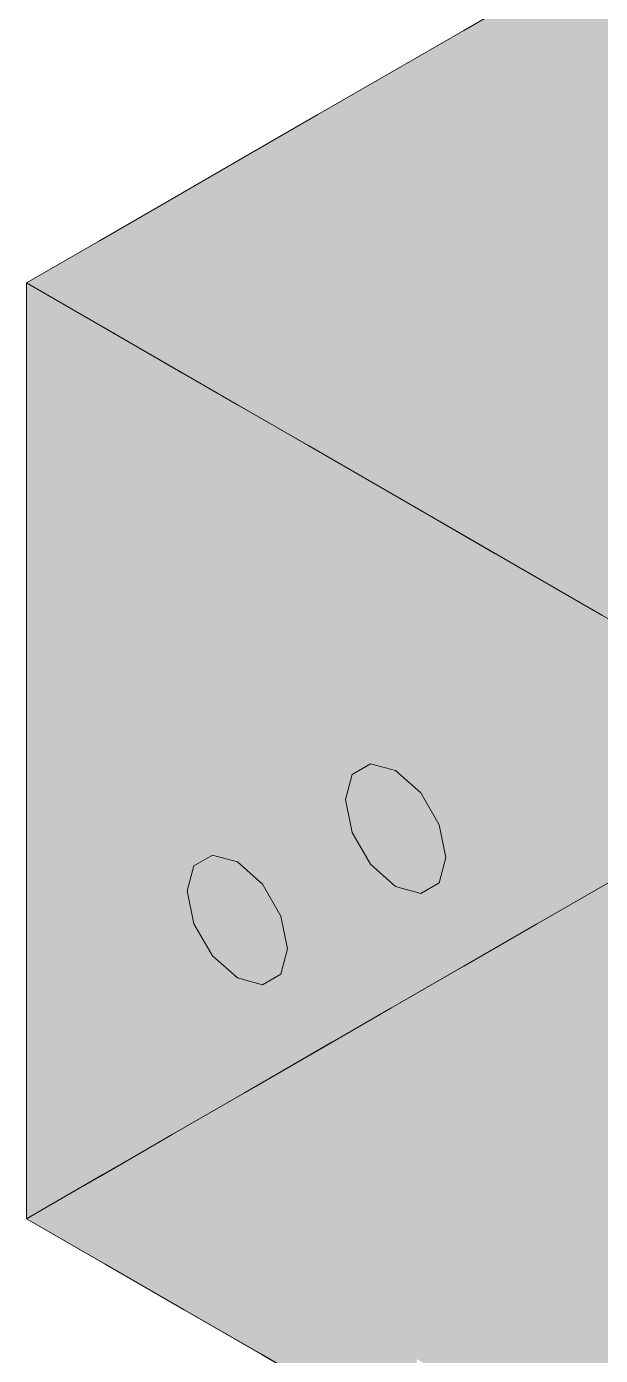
# Model space of a CAD drawing. Header units: metres. Extents: x 349021 to 349543, y 9281040 to 9281959.
# Drawn here: x 349202.5513 to 349202.6456, y 9281042.4502 to 9281042.6684 of the extents above; entities that cross this region are included whole.
import ezdxf

# ---------------------------------------------------------------- set-up
doc = ezdxf.new("R2010")
doc.units = ezdxf.units.M
doc.header["$LTSCALE"] = 0.25
doc.layers.add('ISO-3D', color=7, linetype='CONTINUOUS', lineweight=13)
doc.layers.add('ISO-3D-ARISTAS', color=250, linetype='CONTINUOUS', lineweight=13)

msp = doc.modelspace()

# ---------------------------------------------------------------- linework, layer by layer
at = {"layer": 'ISO-3D', "true_color": 0x7f7e7a}
for points in [[(349202.64705, 9281042.66819), (349202.63508, 9281042.66128), (349202.64705, 9281042.6816), (349202.63508, 9281042.67469)], [(349202.63508, 9281042.66128), (349202.62312, 9281042.65437), (349202.63508, 9281042.67469), (349202.62312, 9281042.66778)], [(349202.62312, 9281042.65437), (349202.61115, 9281042.64746), (349202.62312, 9281042.66778), (349202.61115, 9281042.66087)], [(349202.64705, 9281042.65477), (349202.63508, 9281042.64786), (349202.64705, 9281042.66819), (349202.63508, 9281042.66128)], [(349202.63508, 9281042.64786), (349202.62312, 9281042.64095), (349202.63508, 9281042.66128), (349202.62312, 9281042.65437)], [(349202.61115, 9281042.64746), (349202.59918, 9281042.64055), (349202.61115, 9281042.66087), (349202.59918, 9281042.65396)], [(349202.64705, 9281042.64136), (349202.63508, 9281042.63445), (349202.64705, 9281042.65477), (349202.63508, 9281042.64786)], [(349202.59918, 9281042.64055), (349202.58721, 9281042.63364), (349202.59918, 9281042.65396), (349202.58721, 9281042.64705)], [(349202.62312, 9281042.64095), (349202.61115, 9281042.63405), (349202.62312, 9281042.65437), (349202.61115, 9281042.64746)], [(349202.58721, 9281042.63364), (349202.57525, 9281042.62673), (349202.58721, 9281042.64705), (349202.57525, 9281042.64014)], [(349202.61115, 9281042.63405), (349202.59918, 9281042.62714), (349202.61115, 9281042.64746), (349202.59918, 9281042.64055)], [(349202.63508, 9281042.63445), (349202.62312, 9281042.62754), (349202.63508, 9281042.64786), (349202.62312, 9281042.64095)], [(349202.57525, 9281042.62673), (349202.56328, 9281042.61982), (349202.57525, 9281042.64014), (349202.56328, 9281042.63323)], [(349202.59918, 9281042.62714), (349202.58721, 9281042.62023), (349202.59918, 9281042.64055), (349202.58721, 9281042.63364)], [(349202.62312, 9281042.62754), (349202.61115, 9281042.62063), (349202.62312, 9281042.64095), (349202.61115, 9281042.63405)], [(349202.64705, 9281042.62795), (349202.63508, 9281042.62104), (349202.64705, 9281042.64136), (349202.63508, 9281042.63445)], [(349202.56328, 9281042.61982), (349202.55131, 9281042.61291), (349202.56328, 9281042.63323), (349202.55131, 9281042.62633)], [(349202.58721, 9281042.62023), (349202.57525, 9281042.61332), (349202.58721, 9281042.63364), (349202.57525, 9281042.62673)], [(349202.61115, 9281042.62063), (349202.59918, 9281042.61372), (349202.61115, 9281042.63405), (349202.59918, 9281042.62714)], [(349202.63508, 9281042.62104), (349202.62312, 9281042.61413), (349202.63508, 9281042.63445), (349202.62312, 9281042.62754)], [(349202.57525, 9281042.61332), (349202.56328, 9281042.60641), (349202.57525, 9281042.62673), (349202.56328, 9281042.61982)], [(349202.59918, 9281042.61372), (349202.58721, 9281042.60681), (349202.59918, 9281042.62714), (349202.58721, 9281042.62023)], [(349202.62312, 9281042.61413), (349202.61115, 9281042.60722), (349202.62312, 9281042.62754), (349202.61115, 9281042.62063)], [(349202.64705, 9281042.61366), (349202.63508, 9281042.60675), (349202.64705, 9281042.62795), (349202.63508, 9281042.62104)], [(349202.56328, 9281042.60641), (349202.55131, 9281042.5995), (349202.56328, 9281042.61982), (349202.55131, 9281042.61291)], [(349202.58721, 9281042.60681), (349202.57525, 9281042.59991), (349202.58721, 9281042.62023), (349202.57525, 9281042.61332)], [(349202.61115, 9281042.60722), (349202.59918, 9281042.60031), (349202.61115, 9281042.62063), (349202.59918, 9281042.61372)], [(349202.63508, 9281042.60675), (349202.62312, 9281042.59984), (349202.63508, 9281042.62104), (349202.62312, 9281042.61413)], [(349202.57525, 9281042.59991), (349202.56328, 9281042.593), (349202.57525, 9281042.61332), (349202.56328, 9281042.60641)], [(349202.59918, 9281042.60031), (349202.58721, 9281042.5934), (349202.59918, 9281042.61372), (349202.58721, 9281042.60681)], [(349202.62312, 9281042.59984), (349202.61115, 9281042.59293), (349202.62312, 9281042.61413), (349202.61115, 9281042.60722)], [(349202.64705, 9281042.59938), (349202.63508, 9281042.59247), (349202.64705, 9281042.61366), (349202.63508, 9281042.60675)], [(349202.58721, 9281042.5934), (349202.57525, 9281042.58649), (349202.58721, 9281042.60681), (349202.57525, 9281042.59991)], [(349202.61115, 9281042.59293), (349202.59918, 9281042.58603), (349202.61115, 9281042.60722), (349202.59918, 9281042.60031)], [(349202.63508, 9281042.59247), (349202.62312, 9281042.58556), (349202.63508, 9281042.60675), (349202.62312, 9281042.59984)], [(349202.56328, 9281042.593), (349202.55131, 9281042.58609), (349202.56328, 9281042.60641), (349202.55131, 9281042.5995)], [(349202.59918, 9281042.58603), (349202.58721, 9281042.57912), (349202.59918, 9281042.60031), (349202.58721, 9281042.5934)], [(349202.57525, 9281042.58649), (349202.56328, 9281042.57958), (349202.57525, 9281042.59991), (349202.56328, 9281042.593)], [(349202.62312, 9281042.58556), (349202.61115, 9281042.57865), (349202.62312, 9281042.59984), (349202.61115, 9281042.59293)], [(349202.64705, 9281042.58509), (349202.63508, 9281042.57818), (349202.64705, 9281042.59938), (349202.63508, 9281042.59247)], [(349202.56328, 9281042.57958), (349202.55131, 9281042.57267), (349202.56328, 9281042.593), (349202.55131, 9281042.58609)], [(349202.58721, 9281042.57912), (349202.57525, 9281042.57221), (349202.58721, 9281042.5934), (349202.57525, 9281042.58649)], [(349202.61115, 9281042.57865), (349202.59918, 9281042.57174), (349202.61115, 9281042.59293), (349202.59918, 9281042.58603)], [(349202.63508, 9281042.57818), (349202.62312, 9281042.57127), (349202.63508, 9281042.59247), (349202.62312, 9281042.58556)], [(349202.57525, 9281042.57221), (349202.56328, 9281042.5653), (349202.57525, 9281042.58649), (349202.56328, 9281042.57958)], [(349202.59918, 9281042.57174), (349202.58721, 9281042.56483), (349202.59918, 9281042.58603), (349202.58721, 9281042.57912)], [(349202.62312, 9281042.57127), (349202.61115, 9281042.56436), (349202.62312, 9281042.58556), (349202.61115, 9281042.57865)], [(349202.64705, 9281042.5708), (349202.63508, 9281042.5639), (349202.64705, 9281042.58509), (349202.63508, 9281042.57818)], [(349202.56328, 9281042.5653), (349202.55131, 9281042.55839), (349202.56328, 9281042.57958), (349202.55131, 9281042.57267)], [(349202.58721, 9281042.56483), (349202.57525, 9281042.55792), (349202.58721, 9281042.57912), (349202.57525, 9281042.57221)], [(349202.61115, 9281042.56436), (349202.59918, 9281042.55745), (349202.61115, 9281042.57865), (349202.59918, 9281042.57174)], [(349202.63508, 9281042.5639), (349202.62312, 9281042.55699), (349202.63508, 9281042.57818), (349202.62312, 9281042.57127)], [(349202.57525, 9281042.55792), (349202.56328, 9281042.55101), (349202.57525, 9281042.57221), (349202.56328, 9281042.5653)], [(349202.59918, 9281042.55745), (349202.58721, 9281042.55055), (349202.59918, 9281042.57174), (349202.58721, 9281042.56483)], [(349202.62312, 9281042.55699), (349202.61115, 9281042.55008), (349202.62312, 9281042.57127), (349202.61115, 9281042.56436)], [(349202.64705, 9281042.55652), (349202.63508, 9281042.54961), (349202.64705, 9281042.5708), (349202.63508, 9281042.5639)], [(349202.56328, 9281042.55101), (349202.55131, 9281042.5441), (349202.56328, 9281042.5653), (349202.55131, 9281042.55839)], [(349202.58721, 9281042.55055), (349202.57525, 9281042.54364), (349202.58721, 9281042.56483), (349202.57525, 9281042.55792)], [(349202.61115, 9281042.55008), (349202.59918, 9281042.54317), (349202.61115, 9281042.56436), (349202.59918, 9281042.55745)], [(349202.63508, 9281042.54961), (349202.62312, 9281042.5427), (349202.63508, 9281042.5639), (349202.62312, 9281042.55699)], [(349202.57525, 9281042.54364), (349202.56328, 9281042.53673), (349202.57525, 9281042.55792), (349202.56328, 9281042.55101)], [(349202.59918, 9281042.54317), (349202.58721, 9281042.53626), (349202.59918, 9281042.55745), (349202.58721, 9281042.55055)], [(349202.62312, 9281042.5427), (349202.61115, 9281042.53579), (349202.62312, 9281042.55699), (349202.61115, 9281042.55008)], [(349202.64705, 9281042.54223), (349202.63508, 9281042.53532), (349202.64705, 9281042.55652), (349202.63508, 9281042.54961)], [(349202.56328, 9281042.53673), (349202.55131, 9281042.52982), (349202.56328, 9281042.55101), (349202.55131, 9281042.5441)], [(349202.58721, 9281042.53626), (349202.57525, 9281042.52935), (349202.58721, 9281042.55055), (349202.57525, 9281042.54364)], [(349202.61115, 9281042.53579), (349202.59918, 9281042.52888), (349202.61115, 9281042.55008), (349202.59918, 9281042.54317)], [(349202.63508, 9281042.53532), (349202.62312, 9281042.52842), (349202.63508, 9281042.54961), (349202.62312, 9281042.5427)], [(349202.57525, 9281042.52935), (349202.56328, 9281042.52244), (349202.57525, 9281042.54364), (349202.56328, 9281042.53673)], [(349202.59918, 9281042.52888), (349202.58721, 9281042.52197), (349202.59918, 9281042.54317), (349202.58721, 9281042.53626)], [(349202.62312, 9281042.52842), (349202.61115, 9281042.52151), (349202.62312, 9281042.5427), (349202.61115, 9281042.53579)], [(349202.64705, 9281042.52795), (349202.63508, 9281042.52104), (349202.64705, 9281042.54223), (349202.63508, 9281042.53532)], [(349202.56328, 9281042.52244), (349202.55131, 9281042.51553), (349202.56328, 9281042.53673), (349202.55131, 9281042.52982)], [(349202.58721, 9281042.52197), (349202.57525, 9281042.51506), (349202.58721, 9281042.53626), (349202.57525, 9281042.52935)], [(349202.61115, 9281042.52151), (349202.59918, 9281042.5146), (349202.61115, 9281042.53579), (349202.59918, 9281042.52888)], [(349202.63508, 9281042.52104), (349202.62312, 9281042.51413), (349202.63508, 9281042.53532), (349202.62312, 9281042.52842)], [(349202.57525, 9281042.51506), (349202.56328, 9281042.50816), (349202.57525, 9281042.52935), (349202.56328, 9281042.52244)], [(349202.59918, 9281042.5146), (349202.58721, 9281042.50769), (349202.59918, 9281042.52888), (349202.58721, 9281042.52197)], [(349202.62312, 9281042.51413), (349202.61115, 9281042.50722), (349202.62312, 9281042.52842), (349202.61115, 9281042.52151)], [(349202.56328, 9281042.50816), (349202.55131, 9281042.50125), (349202.56328, 9281042.52244), (349202.55131, 9281042.51553)], [(349202.58721, 9281042.50769), (349202.57525, 9281042.50078), (349202.58721, 9281042.52197), (349202.57525, 9281042.51506)], [(349202.61115, 9281042.50722), (349202.59918, 9281042.50031), (349202.61115, 9281042.52151), (349202.59918, 9281042.5146)], [(349202.57525, 9281042.50078), (349202.56328, 9281042.49387), (349202.57525, 9281042.51506), (349202.56328, 9281042.50816)], [(349202.59918, 9281042.50031), (349202.58721, 9281042.4934), (349202.59918, 9281042.5146), (349202.58721, 9281042.50769)], [(349202.56328, 9281042.49387), (349202.55131, 9281042.48696), (349202.56328, 9281042.50816), (349202.55131, 9281042.50125)], [(349202.58721, 9281042.4934), (349202.57525, 9281042.48649), (349202.58721, 9281042.50769), (349202.57525, 9281042.50078)], [(349202.57525, 9281042.48649), (349202.56328, 9281042.47958), (349202.57525, 9281042.50078), (349202.56328, 9281042.49387)], [(349202.56328, 9281042.47958), (349202.55131, 9281042.47267), (349202.56328, 9281042.49387), (349202.55131, 9281042.48696)]]:
    msp.add_solid(points, dxfattribs=at)
at = {"layer": 'ISO-3D', "true_color": 0x9e9c96}
for points in [[(349202.64705, 9281042.6816), (349202.6586, 9281042.67493), (349202.63508, 9281042.67469), (349202.64663, 9281042.66802)], [(349202.63508, 9281042.67469), (349202.64663, 9281042.66802), (349202.62312, 9281042.66778), (349202.63466, 9281042.66111)], [(349202.62312, 9281042.66778), (349202.63466, 9281042.66111), (349202.61115, 9281042.66087), (349202.6227, 9281042.6542)], [(349202.64663, 9281042.66802), (349202.65818, 9281042.66136), (349202.63466, 9281042.66111), (349202.64621, 9281042.65445)], [(349202.63466, 9281042.66111), (349202.64621, 9281042.65445), (349202.6227, 9281042.6542), (349202.63424, 9281042.64754)], [(349202.61115, 9281042.66087), (349202.6227, 9281042.6542), (349202.59918, 9281042.65396), (349202.61073, 9281042.64729)], [(349202.59918, 9281042.65396), (349202.61073, 9281042.64729), (349202.58721, 9281042.64705), (349202.59876, 9281042.64039)], [(349202.6227, 9281042.6542), (349202.63424, 9281042.64754), (349202.61073, 9281042.64729), (349202.62228, 9281042.64063)], [(349202.64621, 9281042.65445), (349202.65776, 9281042.64778), (349202.63424, 9281042.64754), (349202.64579, 9281042.64087)], [(349202.58721, 9281042.64705), (349202.59876, 9281042.64039), (349202.57525, 9281042.64014), (349202.58679, 9281042.63348)], [(349202.61073, 9281042.64729), (349202.62228, 9281042.64063), (349202.59876, 9281042.64039), (349202.61031, 9281042.63372)], [(349202.63424, 9281042.64754), (349202.64579, 9281042.64087), (349202.62228, 9281042.64063), (349202.63382, 9281042.63396)], [(349202.57525, 9281042.64014), (349202.58679, 9281042.63348), (349202.56328, 9281042.63323), (349202.57483, 9281042.62657)], [(349202.59876, 9281042.64039), (349202.61031, 9281042.63372), (349202.58679, 9281042.63348), (349202.59834, 9281042.62681)], [(349202.62228, 9281042.64063), (349202.63382, 9281042.63396), (349202.61031, 9281042.63372), (349202.62186, 9281042.62705)], [(349202.64579, 9281042.64087), (349202.65734, 9281042.6342), (349202.63382, 9281042.63396), (349202.64537, 9281042.62729)], [(349202.56328, 9281042.63323), (349202.57483, 9281042.62657), (349202.55131, 9281042.62633), (349202.56286, 9281042.61966)], [(349202.58679, 9281042.63348), (349202.59834, 9281042.62681), (349202.57483, 9281042.62657), (349202.58637, 9281042.6199)], [(349202.61031, 9281042.63372), (349202.62186, 9281042.62705), (349202.59834, 9281042.62681), (349202.60989, 9281042.62014)], [(349202.63382, 9281042.63396), (349202.64537, 9281042.62729), (349202.62186, 9281042.62705), (349202.6334, 9281042.62039)], [(349202.65734, 9281042.6342), (349202.66888, 9281042.62754), (349202.64537, 9281042.62729), (349202.65692, 9281042.62063)], [(349202.57483, 9281042.62657), (349202.58637, 9281042.6199), (349202.56286, 9281042.61966), (349202.57441, 9281042.61299)], [(349202.59834, 9281042.62681), (349202.60989, 9281042.62014), (349202.58637, 9281042.6199), (349202.59792, 9281042.61323)], [(349202.62186, 9281042.62705), (349202.6334, 9281042.62039), (349202.60989, 9281042.62014), (349202.62144, 9281042.61348)], [(349202.64537, 9281042.62729), (349202.65692, 9281042.62063), (349202.6334, 9281042.62039), (349202.64495, 9281042.61372)], [(349202.58637, 9281042.6199), (349202.59792, 9281042.61323), (349202.57441, 9281042.61299), (349202.58595, 9281042.60632)], [(349202.60989, 9281042.62014), (349202.62144, 9281042.61348), (349202.59792, 9281042.61323), (349202.60947, 9281042.60657)], [(349202.6334, 9281042.62039), (349202.64495, 9281042.61372), (349202.62144, 9281042.61348), (349202.63298, 9281042.60681)], [(349202.65692, 9281042.62063), (349202.66846, 9281042.61396), (349202.64495, 9281042.61372), (349202.6565, 9281042.60705)], [(349202.59792, 9281042.61323), (349202.60947, 9281042.60657), (349202.58595, 9281042.60632), (349202.5975, 9281042.59966)], [(349202.62144, 9281042.61348), (349202.63298, 9281042.60681), (349202.60947, 9281042.60657), (349202.62102, 9281042.5999)], [(349202.64495, 9281042.61372), (349202.6565, 9281042.60705), (349202.63298, 9281042.60681), (349202.64453, 9281042.60014)], [(349202.60947, 9281042.60657), (349202.62102, 9281042.5999), (349202.5975, 9281042.59966), (349202.60905, 9281042.59299)], [(349202.63298, 9281042.60681), (349202.64453, 9281042.60014), (349202.62102, 9281042.5999), (349202.63256, 9281042.59323)], [(349202.6565, 9281042.60705), (349202.66909, 9281042.59978), (349202.64453, 9281042.60014), (349202.65713, 9281042.59287)], [(349202.64453, 9281042.60014), (349202.65713, 9281042.59287), (349202.63256, 9281042.59323), (349202.64516, 9281042.58596)], [(349202.62102, 9281042.5999), (349202.63256, 9281042.59323), (349202.60905, 9281042.59299), (349202.6206, 9281042.58632)], [(349202.63256, 9281042.59323), (349202.64516, 9281042.58596), (349202.6206, 9281042.58632), (349202.63319, 9281042.57905)], [(349202.65713, 9281042.59287), (349202.66972, 9281042.5856), (349202.64516, 9281042.58596), (349202.65776, 9281042.57869)], [(349202.64516, 9281042.58596), (349202.65776, 9281042.57869), (349202.63319, 9281042.57905), (349202.64579, 9281042.57178)], [(349202.65163, 9281042.53059), (349202.66453, 9281042.52315), (349202.63909, 9281042.52335), (349202.65199, 9281042.51591)], [(349202.63909, 9281042.52335), (349202.65199, 9281042.51591), (349202.62655, 9281042.51611), (349202.63945, 9281042.50867)], [(349202.62655, 9281042.51611), (349202.63945, 9281042.50867), (349202.61401, 9281042.50887), (349202.62691, 9281042.50143)], [(349202.65199, 9281042.51591), (349202.66489, 9281042.50846), (349202.63945, 9281042.50867), (349202.65235, 9281042.50122)], [(349202.61401, 9281042.50887), (349202.62691, 9281042.50143), (349202.60147, 9281042.50164), (349202.61437, 9281042.49419)], [(349202.63945, 9281042.50867), (349202.65235, 9281042.50122), (349202.62691, 9281042.50143), (349202.63981, 9281042.49398)], [(349202.60147, 9281042.50164), (349202.61437, 9281042.49419), (349202.58893, 9281042.49439), (349202.60183, 9281042.48695)], [(349202.62691, 9281042.50143), (349202.63981, 9281042.49398), (349202.61437, 9281042.49419), (349202.62727, 9281042.48674)], [(349202.65235, 9281042.50122), (349202.66525, 9281042.49378), (349202.63981, 9281042.49398), (349202.65271, 9281042.48654)], [(349202.58893, 9281042.49439), (349202.60183, 9281042.48695), (349202.57639, 9281042.48715), (349202.58929, 9281042.47971)], [(349202.61437, 9281042.49419), (349202.62727, 9281042.48674), (349202.60183, 9281042.48695), (349202.61473, 9281042.4795)], [(349202.63981, 9281042.49398), (349202.65271, 9281042.48654), (349202.62727, 9281042.48674), (349202.64017, 9281042.4793)], [(349202.57639, 9281042.48715), (349202.58929, 9281042.47971), (349202.56385, 9281042.47991), (349202.57675, 9281042.47247)], [(349202.60183, 9281042.48695), (349202.61473, 9281042.4795), (349202.58929, 9281042.47971), (349202.60219, 9281042.47226)], [(349202.62727, 9281042.48674), (349202.64017, 9281042.4793), (349202.61473, 9281042.4795), (349202.62763, 9281042.47206)], [(349202.65271, 9281042.48654), (349202.66561, 9281042.47909), (349202.64017, 9281042.4793), (349202.65307, 9281042.47185)], [(349202.56385, 9281042.47991), (349202.57675, 9281042.47247), (349202.55131, 9281042.47267), (349202.56421, 9281042.46523)], [(349202.58929, 9281042.47971), (349202.60219, 9281042.47226), (349202.57675, 9281042.47247), (349202.58965, 9281042.46502)], [(349202.61473, 9281042.4795), (349202.62763, 9281042.47206), (349202.60219, 9281042.47226), (349202.61509, 9281042.46482)], [(349202.64017, 9281042.4793), (349202.65307, 9281042.47185), (349202.62763, 9281042.47206), (349202.64053, 9281042.46461)], [(349202.57675, 9281042.47247), (349202.58965, 9281042.46502), (349202.56421, 9281042.46523), (349202.57711, 9281042.45778)], [(349202.60219, 9281042.47226), (349202.61509, 9281042.46482), (349202.58965, 9281042.46502), (349202.60255, 9281042.45758)], [(349202.62763, 9281042.47206), (349202.64053, 9281042.46461), (349202.61509, 9281042.46482), (349202.62798, 9281042.45737)], [(349202.65307, 9281042.47185), (349202.66596, 9281042.4644), (349202.64053, 9281042.46461), (349202.65342, 9281042.45716)], [(349202.58965, 9281042.46502), (349202.60255, 9281042.45758), (349202.57711, 9281042.45778), (349202.59001, 9281042.45034)], [(349202.61509, 9281042.46482), (349202.62798, 9281042.45737), (349202.60255, 9281042.45758), (349202.61544, 9281042.45013)], [(349202.64053, 9281042.46461), (349202.65342, 9281042.45716), (349202.62798, 9281042.45737), (349202.64088, 9281042.44992)], [(349202.60255, 9281042.45758), (349202.61544, 9281042.45013), (349202.59001, 9281042.45034), (349202.6029, 9281042.44289)], [(349202.62798, 9281042.45737), (349202.64088, 9281042.44992), (349202.61544, 9281042.45013), (349202.62834, 9281042.44268)], [(349202.65342, 9281042.45716), (349202.66632, 9281042.44972), (349202.64088, 9281042.44992), (349202.65378, 9281042.44248)]]:
    msp.add_solid(points, dxfattribs=at)
at = {"layer": 'ISO-3D', "true_color": 0xafa288}
for points in [[(349202.55131, 9281042.61291), (349202.56413, 9281042.60551), (349202.55131, 9281042.62633), (349202.56413, 9281042.61892)], [(349202.56413, 9281042.60551), (349202.57695, 9281042.59811), (349202.56413, 9281042.61892), (349202.57695, 9281042.61152)], [(349202.55131, 9281042.5995), (349202.56413, 9281042.5921), (349202.55131, 9281042.61291), (349202.56413, 9281042.60551)], [(349202.57695, 9281042.59811), (349202.58977, 9281042.59071), (349202.57695, 9281042.61152), (349202.58977, 9281042.60412)], [(349202.56413, 9281042.5921), (349202.57695, 9281042.5847), (349202.56413, 9281042.60551), (349202.57695, 9281042.59811)], [(349202.58977, 9281042.59071), (349202.60259, 9281042.58331), (349202.58977, 9281042.60412), (349202.60259, 9281042.59672)], [(349202.55131, 9281042.58609), (349202.56413, 9281042.57869), (349202.55131, 9281042.5995), (349202.56413, 9281042.5921)], [(349202.57695, 9281042.5847), (349202.58977, 9281042.57729), (349202.57695, 9281042.59811), (349202.58977, 9281042.59071)], [(349202.60259, 9281042.58331), (349202.61541, 9281042.5759), (349202.60259, 9281042.59672), (349202.61541, 9281042.58932)], [(349202.56413, 9281042.57869), (349202.57695, 9281042.57128), (349202.56413, 9281042.5921), (349202.57695, 9281042.5847)], [(349202.58977, 9281042.57729), (349202.60259, 9281042.56989), (349202.58977, 9281042.59071), (349202.60259, 9281042.58331)], [(349202.61541, 9281042.5759), (349202.62823, 9281042.5685), (349202.61541, 9281042.58932), (349202.62823, 9281042.58191)], [(349202.55131, 9281042.57267), (349202.56413, 9281042.56527), (349202.55131, 9281042.58609), (349202.56413, 9281042.57869)], [(349202.57695, 9281042.57128), (349202.58977, 9281042.56388), (349202.57695, 9281042.5847), (349202.58977, 9281042.57729)], [(349202.60259, 9281042.56989), (349202.61541, 9281042.56249), (349202.60259, 9281042.58331), (349202.61541, 9281042.5759)], [(349202.62823, 9281042.5685), (349202.64106, 9281042.5611), (349202.62823, 9281042.58191), (349202.64106, 9281042.57451)], [(349202.56413, 9281042.56527), (349202.57695, 9281042.55787), (349202.56413, 9281042.57869), (349202.57695, 9281042.57128)], [(349202.58977, 9281042.56388), (349202.60259, 9281042.55648), (349202.58977, 9281042.57729), (349202.60259, 9281042.56989)], [(349202.61541, 9281042.56249), (349202.62823, 9281042.55509), (349202.61541, 9281042.5759), (349202.62823, 9281042.5685)], [(349202.64106, 9281042.5611), (349202.65388, 9281042.5537), (349202.64106, 9281042.57451), (349202.65388, 9281042.56711)], [(349202.55131, 9281042.56457), (349202.56413, 9281042.55717), (349202.55131, 9281042.57267), (349202.56413, 9281042.56527)], [(349202.57695, 9281042.55787), (349202.58977, 9281042.55047), (349202.57695, 9281042.57128), (349202.58977, 9281042.56388)], [(349202.60259, 9281042.55648), (349202.61541, 9281042.54908), (349202.60259, 9281042.56989), (349202.61541, 9281042.56249)], [(349202.62823, 9281042.55509), (349202.64106, 9281042.54769), (349202.62823, 9281042.5685), (349202.64106, 9281042.5611)], [(349202.56413, 9281042.55717), (349202.57695, 9281042.54977), (349202.56413, 9281042.56527), (349202.57695, 9281042.55787)], [(349202.55131, 9281042.55647), (349202.56413, 9281042.54907), (349202.55131, 9281042.56457), (349202.56413, 9281042.55717)], [(349202.58977, 9281042.55047), (349202.60259, 9281042.54307), (349202.58977, 9281042.56388), (349202.60259, 9281042.55648)], [(349202.61541, 9281042.54908), (349202.62823, 9281042.54168), (349202.61541, 9281042.56249), (349202.62823, 9281042.55509)], [(349202.64106, 9281042.54769), (349202.65388, 9281042.54029), (349202.64106, 9281042.5611), (349202.65388, 9281042.5537)], [(349202.55131, 9281042.54251), (349202.56413, 9281042.53511), (349202.55131, 9281042.55647), (349202.56413, 9281042.54907)], [(349202.56413, 9281042.54907), (349202.57695, 9281042.54167), (349202.56413, 9281042.55717), (349202.57695, 9281042.54977)], [(349202.57695, 9281042.54977), (349202.58977, 9281042.54237), (349202.57695, 9281042.55787), (349202.58977, 9281042.55047)], [(349202.60259, 9281042.54307), (349202.61541, 9281042.53567), (349202.60259, 9281042.55648), (349202.61541, 9281042.54908)], [(349202.62823, 9281042.54168), (349202.64106, 9281042.53428), (349202.62823, 9281042.55509), (349202.64106, 9281042.54769)], [(349202.58977, 9281042.54237), (349202.60259, 9281042.53497), (349202.58977, 9281042.55047), (349202.60259, 9281042.54307)], [(349202.56413, 9281042.53511), (349202.57695, 9281042.5277), (349202.56413, 9281042.54907), (349202.57695, 9281042.54167)], [(349202.57695, 9281042.54167), (349202.58977, 9281042.53427), (349202.57695, 9281042.54977), (349202.58977, 9281042.54237)], [(349202.61541, 9281042.53567), (349202.62823, 9281042.52826), (349202.61541, 9281042.54908), (349202.62823, 9281042.54168)], [(349202.64106, 9281042.53428), (349202.65388, 9281042.52687), (349202.64106, 9281042.54769), (349202.65388, 9281042.54029)], [(349202.55131, 9281042.52854), (349202.56413, 9281042.52114), (349202.55131, 9281042.54251), (349202.56413, 9281042.53511)], [(349202.57695, 9281042.5277), (349202.58977, 9281042.5203), (349202.57695, 9281042.54167), (349202.58977, 9281042.53427)], [(349202.58977, 9281042.53427), (349202.60259, 9281042.52687), (349202.58977, 9281042.54237), (349202.60259, 9281042.53497)], [(349202.60259, 9281042.53497), (349202.61541, 9281042.52757), (349202.60259, 9281042.54307), (349202.61541, 9281042.53567)], [(349202.62823, 9281042.52826), (349202.64106, 9281042.52086), (349202.62823, 9281042.54168), (349202.64106, 9281042.53428)], [(349202.56413, 9281042.52114), (349202.57695, 9281042.51374), (349202.56413, 9281042.53511), (349202.57695, 9281042.5277)], [(349202.60259, 9281042.52687), (349202.61541, 9281042.51947), (349202.60259, 9281042.53497), (349202.61541, 9281042.52757)], [(349202.61541, 9281042.52757), (349202.62823, 9281042.52016), (349202.61541, 9281042.53567), (349202.62823, 9281042.52826)], [(349202.58977, 9281042.5203), (349202.60259, 9281042.5129), (349202.58977, 9281042.53427), (349202.60259, 9281042.52687)], [(349202.64106, 9281042.52086), (349202.65388, 9281042.51346), (349202.64106, 9281042.53428), (349202.65388, 9281042.52687)], [(349202.55131, 9281042.51457), (349202.56413, 9281042.50717), (349202.55131, 9281042.52854), (349202.56413, 9281042.52114)], [(349202.62823, 9281042.52016), (349202.64106, 9281042.51276), (349202.62823, 9281042.52826), (349202.64106, 9281042.52086)], [(349202.57695, 9281042.51374), (349202.58977, 9281042.50634), (349202.57695, 9281042.5277), (349202.58977, 9281042.5203)], [(349202.60259, 9281042.5129), (349202.61541, 9281042.5055), (349202.60259, 9281042.52687), (349202.61541, 9281042.51947)], [(349202.61541, 9281042.51947), (349202.62823, 9281042.51206), (349202.61541, 9281042.52757), (349202.62823, 9281042.52016)], [(349202.56413, 9281042.50717), (349202.57695, 9281042.49977), (349202.56413, 9281042.52114), (349202.57695, 9281042.51374)], [(349202.58977, 9281042.50634), (349202.60259, 9281042.49893), (349202.58977, 9281042.5203), (349202.60259, 9281042.5129)], [(349202.61541, 9281042.5055), (349202.62823, 9281042.4981), (349202.61541, 9281042.51947), (349202.62823, 9281042.51206)], [(349202.62823, 9281042.51206), (349202.64106, 9281042.50466), (349202.62823, 9281042.52016), (349202.64106, 9281042.51276)], [(349202.64106, 9281042.51276), (349202.65388, 9281042.50536), (349202.64106, 9281042.52086), (349202.65388, 9281042.51346)], [(349202.55131, 9281042.50061), (349202.56413, 9281042.49321), (349202.55131, 9281042.51457), (349202.56413, 9281042.50717)], [(349202.57695, 9281042.49977), (349202.58977, 9281042.49237), (349202.57695, 9281042.51374), (349202.58977, 9281042.50634)], [(349202.60259, 9281042.49893), (349202.61541, 9281042.49153), (349202.60259, 9281042.5129), (349202.61541, 9281042.5055)], [(349202.64106, 9281042.50466), (349202.65388, 9281042.49726), (349202.64106, 9281042.51276), (349202.65388, 9281042.50536)], [(349202.62823, 9281042.4981), (349202.64106, 9281042.4907), (349202.62823, 9281042.51206), (349202.64106, 9281042.50466)], [(349202.56413, 9281042.49321), (349202.57695, 9281042.4858), (349202.56413, 9281042.50717), (349202.57695, 9281042.49977)], [(349202.58977, 9281042.49237), (349202.60259, 9281042.48497), (349202.58977, 9281042.50634), (349202.60259, 9281042.49893)], [(349202.61541, 9281042.49153), (349202.62823, 9281042.48413), (349202.61541, 9281042.5055), (349202.62823, 9281042.4981)], [(349202.64106, 9281042.4907), (349202.65388, 9281042.48329), (349202.64106, 9281042.50466), (349202.65388, 9281042.49726)], [(349202.55131, 9281042.48664), (349202.56413, 9281042.47924), (349202.55131, 9281042.50061), (349202.56413, 9281042.49321)], [(349202.57695, 9281042.4858), (349202.58977, 9281042.4784), (349202.57695, 9281042.49977), (349202.58977, 9281042.49237)], [(349202.60259, 9281042.48497), (349202.61541, 9281042.47757), (349202.60259, 9281042.49893), (349202.61541, 9281042.49153)], [(349202.62823, 9281042.48413), (349202.64106, 9281042.47673), (349202.62823, 9281042.4981), (349202.64106, 9281042.4907)], [(349202.56413, 9281042.47924), (349202.57695, 9281042.47184), (349202.56413, 9281042.49321), (349202.57695, 9281042.4858)], [(349202.58977, 9281042.4784), (349202.60259, 9281042.471), (349202.58977, 9281042.49237), (349202.60259, 9281042.48497)], [(349202.61541, 9281042.47757), (349202.62823, 9281042.47016), (349202.61541, 9281042.49153), (349202.62823, 9281042.48413)], [(349202.64106, 9281042.47673), (349202.65388, 9281042.46933), (349202.64106, 9281042.4907), (349202.65388, 9281042.48329)], [(349202.55131, 9281042.47267), (349202.56413, 9281042.46527), (349202.55131, 9281042.48664), (349202.56413, 9281042.47924)], [(349202.57695, 9281042.47184), (349202.58977, 9281042.46444), (349202.57695, 9281042.4858), (349202.58977, 9281042.4784)], [(349202.60259, 9281042.471), (349202.61541, 9281042.4636), (349202.60259, 9281042.48497), (349202.61541, 9281042.47757)], [(349202.62823, 9281042.47016), (349202.64106, 9281042.46276), (349202.62823, 9281042.48413), (349202.64106, 9281042.47673)], [(349202.56413, 9281042.46527), (349202.57695, 9281042.45787), (349202.56413, 9281042.47924), (349202.57695, 9281042.47184)], [(349202.58977, 9281042.46444), (349202.60259, 9281042.45703), (349202.58977, 9281042.4784), (349202.60259, 9281042.471)], [(349202.61541, 9281042.4636), (349202.62823, 9281042.4562), (349202.61541, 9281042.47757), (349202.62823, 9281042.47016)], [(349202.64106, 9281042.46276), (349202.65388, 9281042.45536), (349202.64106, 9281042.47673), (349202.65388, 9281042.46933)], [(349202.57695, 9281042.45787), (349202.58977, 9281042.45047), (349202.57695, 9281042.47184), (349202.58977, 9281042.46444)], [(349202.60259, 9281042.45703), (349202.61541, 9281042.44963), (349202.60259, 9281042.471), (349202.61541, 9281042.4636)], [(349202.62823, 9281042.4562), (349202.64106, 9281042.4488), (349202.62823, 9281042.47016), (349202.64106, 9281042.46276)], [(349202.58977, 9281042.45047), (349202.60259, 9281042.44307), (349202.58977, 9281042.46444), (349202.60259, 9281042.45703)], [(349202.61541, 9281042.44963), (349202.62823, 9281042.44223), (349202.61541, 9281042.4636), (349202.62823, 9281042.4562)], [(349202.64106, 9281042.4488), (349202.65388, 9281042.44139), (349202.64106, 9281042.46276), (349202.65388, 9281042.45536)], [(349202.60259, 9281042.44307), (349202.61541, 9281042.43567), (349202.60259, 9281042.45703), (349202.61541, 9281042.44963)], [(349202.62823, 9281042.44223), (349202.64106, 9281042.43483), (349202.62823, 9281042.4562), (349202.64106, 9281042.4488)]]:
    msp.add_solid(points, dxfattribs=at)
at = {"layer": 'ISO-3D', "true_color": 0x583825}
for points in [[(349202.60369, 9281042.54149), (349202.60479, 9281042.54561), (349202.57771, 9281042.52649), (349202.57881, 9281042.53061)], [(349202.62018, 9281042.53196), (349202.61908, 9281042.52784), (349202.5942, 9281042.51696), (349202.5931, 9281042.51284)]]:
    msp.add_solid(points, dxfattribs=at)
at = {"layer": 'ISO-3D', "true_color": 0x603d28}
for points in [[(349202.60479, 9281042.54561), (349202.60781, 9281042.54736), (349202.57881, 9281042.53061), (349202.58183, 9281042.53236)], [(349202.61908, 9281042.52784), (349202.61606, 9281042.52609), (349202.5931, 9281042.51284), (349202.59008, 9281042.51109)]]:
    msp.add_solid(points, dxfattribs=at)
at = {"layer": 'ISO-3D', "true_color": 0x754a31}
for points in [[(349202.60781, 9281042.54736), (349202.61194, 9281042.54625), (349202.58183, 9281042.53236), (349202.58595, 9281042.53125)], [(349202.61606, 9281042.52609), (349202.61194, 9281042.5272), (349202.59008, 9281042.51109), (349202.58595, 9281042.5122)]]:
    msp.add_solid(points, dxfattribs=at)
at = {"layer": 'ISO-3D', "true_color": 0x7f5135}
for points in [[(349202.61194, 9281042.54625), (349202.61606, 9281042.54259), (349202.58595, 9281042.53125), (349202.59008, 9281042.52759)], [(349202.61194, 9281042.5272), (349202.60781, 9281042.53086), (349202.58595, 9281042.5122), (349202.58183, 9281042.51586)]]:
    msp.add_solid(points, dxfattribs=at)
at = {"layer": 'ISO-3D', "true_color": 0x6f472f}
for points in [[(349202.61194, 9281042.53672), (349202.60369, 9281042.54149), (349202.60479, 9281042.54561)], [(349202.61194, 9281042.53672), (349202.60479, 9281042.54561), (349202.60781, 9281042.54736)], [(349202.61194, 9281042.53672), (349202.60781, 9281042.54736), (349202.61194, 9281042.54625)], [(349202.61194, 9281042.53672), (349202.61194, 9281042.54625), (349202.61606, 9281042.54259)], [(349202.61194, 9281042.53672), (349202.60479, 9281042.53609), (349202.60369, 9281042.54149)], [(349202.61194, 9281042.53672), (349202.61606, 9281042.54259), (349202.61908, 9281042.53736)], [(349202.61194, 9281042.53672), (349202.60781, 9281042.53086), (349202.60479, 9281042.53609)], [(349202.61194, 9281042.53672), (349202.61194, 9281042.5272), (349202.60781, 9281042.53086)], [(349202.61194, 9281042.53672), (349202.61908, 9281042.53736), (349202.62018, 9281042.53196)], [(349202.61194, 9281042.53672), (349202.61606, 9281042.52609), (349202.61194, 9281042.5272)], [(349202.61194, 9281042.53672), (349202.61908, 9281042.52784), (349202.61606, 9281042.52609)], [(349202.61194, 9281042.53672), (349202.62018, 9281042.53196), (349202.61908, 9281042.52784)], [(349202.58595, 9281042.52172), (349202.57881, 9281042.53061), (349202.58183, 9281042.53236)], [(349202.58595, 9281042.52172), (349202.58183, 9281042.53236), (349202.58595, 9281042.53125)], [(349202.58595, 9281042.52172), (349202.57771, 9281042.52649), (349202.57881, 9281042.53061)], [(349202.58595, 9281042.52172), (349202.58595, 9281042.53125), (349202.59008, 9281042.52759)], [(349202.58595, 9281042.52172), (349202.57881, 9281042.52109), (349202.57771, 9281042.52649)], [(349202.58595, 9281042.52172), (349202.59008, 9281042.52759), (349202.5931, 9281042.52236)], [(349202.58595, 9281042.52172), (349202.58183, 9281042.51586), (349202.57881, 9281042.52109)], [(349202.58595, 9281042.52172), (349202.58595, 9281042.5122), (349202.58183, 9281042.51586)], [(349202.58595, 9281042.52172), (349202.5931, 9281042.52236), (349202.5942, 9281042.51696)], [(349202.58595, 9281042.52172), (349202.59008, 9281042.51109), (349202.58595, 9281042.5122)], [(349202.58595, 9281042.52172), (349202.5931, 9281042.51284), (349202.59008, 9281042.51109)], [(349202.58595, 9281042.52172), (349202.5942, 9281042.51696), (349202.5931, 9281042.51284)]]:
    msp.add_solid(points, dxfattribs=at)
at = {"layer": 'ISO-3D', "true_color": 0x6e462e}
for points in [[(349202.60479, 9281042.53609), (349202.60369, 9281042.54149), (349202.57881, 9281042.52109), (349202.57771, 9281042.52649)], [(349202.61908, 9281042.53736), (349202.62018, 9281042.53196), (349202.5931, 9281042.52236), (349202.5942, 9281042.51696)]]:
    msp.add_solid(points, dxfattribs=at)
at = {"layer": 'ISO-3D', "true_color": 0x7d5034}
for points in [[(349202.61606, 9281042.54259), (349202.61908, 9281042.53736), (349202.59008, 9281042.52759), (349202.5931, 9281042.52236)], [(349202.60781, 9281042.53086), (349202.60479, 9281042.53609), (349202.58183, 9281042.51586), (349202.57881, 9281042.52109)]]:
    msp.add_solid(points, dxfattribs=at)
at = {"layer": 'ISO-3D-ARISTAS', "color": 250}
for p, q in [((349202.62312, 9281042.66778), (349202.63508, 9281042.67469)), ((349202.62312, 9281042.66778), (349202.63508, 9281042.67469)), ((349202.61115, 9281042.66087), (349202.62312, 9281042.66778)), ((349202.61115, 9281042.66087), (349202.62312, 9281042.66778)), ((349202.59918, 9281042.65396), (349202.61115, 9281042.66087)), ((349202.59918, 9281042.65396), (349202.61115, 9281042.66087)), ((349202.58721, 9281042.64705), (349202.59918, 9281042.65396)), ((349202.58721, 9281042.64705), (349202.59918, 9281042.65396)), ((349202.57525, 9281042.64014), (349202.58721, 9281042.64705)), ((349202.57525, 9281042.64014), (349202.58721, 9281042.64705)), ((349202.56328, 9281042.63323), (349202.57525, 9281042.64014)), ((349202.56328, 9281042.63323), (349202.57525, 9281042.64014)), ((349202.55131, 9281042.62633), (349202.56328, 9281042.63323)), ((349202.55131, 9281042.62633), (349202.56328, 9281042.63323)), ((349202.55131, 9281042.61291), (349202.55131, 9281042.62633)), ((349202.56286, 9281042.61966), (349202.55131, 9281042.62633)), ((349202.56413, 9281042.61892), (349202.55131, 9281042.62633)), ((349202.55131, 9281042.62633), (349202.55131, 9281042.61291)), ((349202.57441, 9281042.61299), (349202.56286, 9281042.61966)), ((349202.57695, 9281042.61152), (349202.56413, 9281042.61892)), ((349202.55131, 9281042.5995), (349202.55131, 9281042.61291)), ((349202.55131, 9281042.61291), (349202.55131, 9281042.5995)), ((349202.58595, 9281042.60632), (349202.57441, 9281042.61299)), ((349202.58977, 9281042.60412), (349202.57695, 9281042.61152)), ((349202.5975, 9281042.59966), (349202.58595, 9281042.60632)), ((349202.60259, 9281042.59672), (349202.58977, 9281042.60412)), ((349202.55131, 9281042.58609), (349202.55131, 9281042.5995)), ((349202.55131, 9281042.5995), (349202.55131, 9281042.58609)), ((349202.60905, 9281042.59299), (349202.5975, 9281042.59966)), ((349202.61541, 9281042.58932), (349202.60259, 9281042.59672)), ((349202.6206, 9281042.58632), (349202.60905, 9281042.59299)), ((349202.62823, 9281042.58191), (349202.61541, 9281042.58932)), ((349202.55131, 9281042.57267), (349202.55131, 9281042.58609)), ((349202.55131, 9281042.58609), (349202.55131, 9281042.57267)), ((349202.63319, 9281042.57905), (349202.6206, 9281042.58632)), ((349202.64106, 9281042.57451), (349202.62823, 9281042.58191)), ((349202.64579, 9281042.57178), (349202.63319, 9281042.57905)), ((349202.65388, 9281042.56711), (349202.64106, 9281042.57451)), ((349202.55131, 9281042.55839), (349202.55131, 9281042.57267)), ((349202.55131, 9281042.57267), (349202.55131, 9281042.56457)), ((349202.55131, 9281042.56457), (349202.55131, 9281042.55647)), ((349202.55131, 9281042.5441), (349202.55131, 9281042.55839)), ((349202.55131, 9281042.55647), (349202.55131, 9281042.54251)), ((349202.60369, 9281042.54149), (349202.60479, 9281042.54561)), ((349202.60369, 9281042.54149), (349202.60479, 9281042.54561)), ((349202.60479, 9281042.54561), (349202.60781, 9281042.54736)), ((349202.60479, 9281042.54561), (349202.60781, 9281042.54736)), ((349202.60781, 9281042.54736), (349202.61194, 9281042.54625)), ((349202.60781, 9281042.54736), (349202.61194, 9281042.54625)), ((349202.61194, 9281042.54625), (349202.61606, 9281042.54259)), ((349202.61194, 9281042.54625), (349202.61606, 9281042.54259)), ((349202.55131, 9281042.52982), (349202.55131, 9281042.5441)), ((349202.55131, 9281042.54251), (349202.55131, 9281042.52854)), ((349202.60479, 9281042.53609), (349202.60369, 9281042.54149)), ((349202.60479, 9281042.53609), (349202.60369, 9281042.54149)), ((349202.61606, 9281042.54259), (349202.61908, 9281042.53736)), ((349202.61606, 9281042.54259), (349202.61908, 9281042.53736)), ((349202.61908, 9281042.53736), (349202.62018, 9281042.53196)), ((349202.61908, 9281042.53736), (349202.62018, 9281042.53196)), ((349202.60781, 9281042.53086), (349202.60479, 9281042.53609)), ((349202.60781, 9281042.53086), (349202.60479, 9281042.53609)), ((349202.58183, 9281042.53236), (349202.57881, 9281042.53061)), ((349202.57881, 9281042.53061), (349202.58183, 9281042.53236)), ((349202.58595, 9281042.53125), (349202.58183, 9281042.53236)), ((349202.58183, 9281042.53236), (349202.58595, 9281042.53125)), ((349202.57881, 9281042.53061), (349202.57771, 9281042.52649)), ((349202.57771, 9281042.52649), (349202.57881, 9281042.53061)), ((349202.59008, 9281042.52759), (349202.58595, 9281042.53125)), ((349202.58595, 9281042.53125), (349202.59008, 9281042.52759)), ((349202.61194, 9281042.5272), (349202.60781, 9281042.53086)), ((349202.61194, 9281042.5272), (349202.60781, 9281042.53086)), ((349202.62018, 9281042.53196), (349202.61908, 9281042.52784)), ((349202.62018, 9281042.53196), (349202.61908, 9281042.52784)), ((349202.63909, 9281042.52335), (349202.65163, 9281042.53059)), ((349202.55131, 9281042.51553), (349202.55131, 9281042.52982)), ((349202.55131, 9281042.52854), (349202.55131, 9281042.51457)), ((349202.57771, 9281042.52649), (349202.57881, 9281042.52109)), ((349202.57881, 9281042.52109), (349202.57771, 9281042.52649)), ((349202.5931, 9281042.52236), (349202.59008, 9281042.52759)), ((349202.59008, 9281042.52759), (349202.5931, 9281042.52236)), ((349202.61606, 9281042.52609), (349202.61194, 9281042.5272)), ((349202.61606, 9281042.52609), (349202.61194, 9281042.5272)), ((349202.61908, 9281042.52784), (349202.61606, 9281042.52609)), ((349202.61908, 9281042.52784), (349202.61606, 9281042.52609)), ((349202.64705, 9281042.52795), (349202.63508, 9281042.52104)), ((349202.5942, 9281042.51696), (349202.5931, 9281042.52236)), ((349202.5931, 9281042.52236), (349202.5942, 9281042.51696)), ((349202.62655, 9281042.51611), (349202.63909, 9281042.52335)), ((349202.57881, 9281042.52109), (349202.58183, 9281042.51586)), ((349202.58183, 9281042.51586), (349202.57881, 9281042.52109)), ((349202.63508, 9281042.52104), (349202.62312, 9281042.51413)), ((349202.55131, 9281042.50125), (349202.55131, 9281042.51553)), ((349202.58183, 9281042.51586), (349202.58595, 9281042.5122)), ((349202.58595, 9281042.5122), (349202.58183, 9281042.51586)), ((349202.5931, 9281042.51284), (349202.5942, 9281042.51696)), ((349202.5942, 9281042.51696), (349202.5931, 9281042.51284)), ((349202.61401, 9281042.50887), (349202.62655, 9281042.51611)), ((349202.55131, 9281042.51457), (349202.55131, 9281042.50061)), ((349202.59008, 9281042.51109), (349202.5931, 9281042.51284)), ((349202.5931, 9281042.51284), (349202.59008, 9281042.51109)), ((349202.62312, 9281042.51413), (349202.61115, 9281042.50722)), ((349202.58595, 9281042.5122), (349202.59008, 9281042.51109)), ((349202.59008, 9281042.51109), (349202.58595, 9281042.5122)), ((349202.60147, 9281042.50164), (349202.61401, 9281042.50887)), ((349202.61115, 9281042.50722), (349202.59918, 9281042.50031)), ((349202.55131, 9281042.48696), (349202.55131, 9281042.50125)), ((349202.55131, 9281042.50061), (349202.55131, 9281042.48664)), ((349202.59918, 9281042.50031), (349202.58721, 9281042.4934)), ((349202.58893, 9281042.49439), (349202.60147, 9281042.50164)), ((349202.58721, 9281042.4934), (349202.57525, 9281042.48649)), ((349202.57639, 9281042.48715), (349202.58893, 9281042.49439)), ((349202.55131, 9281042.47267), (349202.55131, 9281042.48696)), ((349202.55131, 9281042.48664), (349202.55131, 9281042.47267)), ((349202.56385, 9281042.47991), (349202.57639, 9281042.48715)), ((349202.57525, 9281042.48649), (349202.56328, 9281042.47958)), ((349202.55131, 9281042.47267), (349202.56385, 9281042.47991)), ((349202.56328, 9281042.47958), (349202.55131, 9281042.47267)), ((349202.56421, 9281042.46523), (349202.55131, 9281042.47267)), ((349202.55131, 9281042.47267), (349202.56413, 9281042.46527)), ((349202.56413, 9281042.46527), (349202.57695, 9281042.45787)), ((349202.57711, 9281042.45778), (349202.56421, 9281042.46523)), ((349202.57695, 9281042.45787), (349202.58977, 9281042.45047)), ((349202.59001, 9281042.45034), (349202.57711, 9281042.45778)), ((349202.58977, 9281042.45047), (349202.60259, 9281042.44307)), ((349202.6029, 9281042.44289), (349202.59001, 9281042.45034))]:
    msp.add_line(p, q, dxfattribs=at)

doc.saveas('drawing.dxf')
